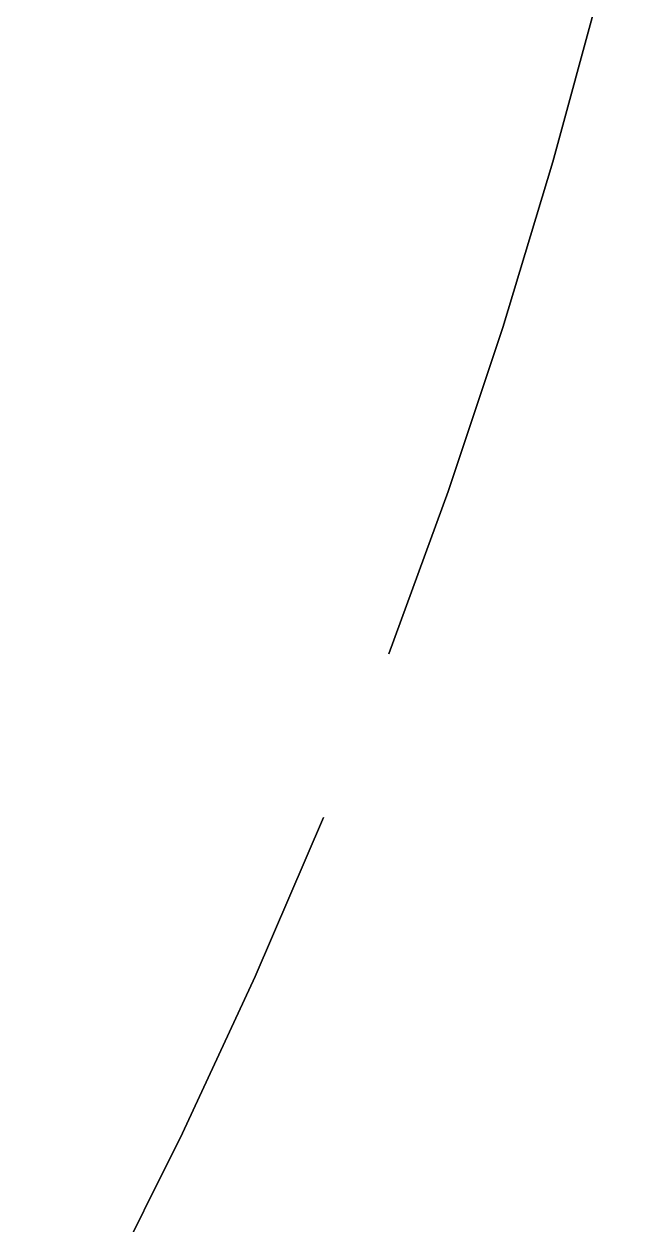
# Model space of a CAD drawing. Header units: metres. Extents: x -17.5 to 17.5, y -17.5 to 17.5.
# Drawn here: x 15.318 to 17.062, y -7.852 to -4.447 of the extents above; entities that cross this region are included whole.
import ezdxf

# ---------------------------------------------------------------- set-up
doc = ezdxf.new("R2010")
doc.units = ezdxf.units.M

msp = doc.modelspace()

# ---------------------------------------------------------------- meshes
at = {"layer": '10', "color": 1}
mesh = msp.add_polyface(dxfattribs=at)
corners = [(16.9469, -4.365, -20), (16.9469, -4.365, -19.5), (16.818, -4.8379, -19.5), (17.0625, -3.8886, -20), (16.9469, -4.365, -19), (16.818, -4.8379, -19), (17.0625, -3.8886, -19.5), (16.9469, -4.365, -18.5), (16.818, -4.8379, -18.5), (17.0625, -3.8886, -19), (16.9469, -4.365, -18), (16.818, -4.8379, -18), (17.0625, -3.8886, -18.5), (16.9469, -4.365, -17.5), (16.818, -4.8379, -17.5), (17.0625, -3.8886, -18), (16.9469, -4.365, -17), (16.818, -4.8379, -17), (17.0625, -3.8886, -17.5), (16.9469, -4.365, -16.5), (16.818, -4.8379, -16.5), (17.0625, -3.8886, -17), (16.9469, -4.365, -16), (16.818, -4.8379, -16), (17.0625, -3.8886, -16.5), (16.9469, -4.365, 16), (16.9469, -4.365, 16.5), (16.818, -4.8379, 16.5), (17.0625, -3.8886, 16), (16.9469, -4.365, 17), (16.818, -4.8379, 17), (17.0625, -3.8886, 16.5), (16.9469, -4.365, 17.5), (16.818, -4.8379, 17.5), (16.9469, -4.365, 18), (16.818, -4.8379, 18), (16.9469, -4.365, 18.5), (16.818, -4.8379, 18.5), (16.9469, -4.365, 19), (16.818, -4.8379, 19), (16.9469, -4.365, 19.5), (16.818, -4.8379, 19.5), (16.9469, -4.365, 20), (16.818, -4.8379, 20)]
mesh.append_faces([[corners[k] for k in face] for face in [(0, 1, 2), (0, 3, 1), (1, 4, 5), (1, 6, 4), (4, 7, 8), (4, 9, 7), (7, 10, 11), (7, 12, 10), (10, 13, 14), (10, 15, 13), (13, 16, 17), (13, 18, 16), (16, 19, 20), (16, 21, 19), (19, 22, 23), (19, 24, 22), (25, 26, 27), (25, 28, 26), (26, 29, 30), (27, 26, 30), (26, 31, 29), (29, 32, 33), (30, 29, 33), (32, 34, 35), (33, 32, 35), (34, 36, 37), (35, 34, 37), (36, 38, 39), (37, 36, 39), (38, 40, 41), (39, 38, 41), (40, 42, 43), (41, 40, 43)]], dxfattribs={"color": 1})
mesh = msp.add_polyface(dxfattribs=at)
corners = [(16.818, -4.8379, -20), (16.818, -4.8379, -19.5), (16.6759, -5.307, -19.5), (16.9469, -4.365, -20), (16.818, -4.8379, -19), (16.6759, -5.307, -19), (16.9469, -4.365, -19.5), (16.818, -4.8379, -18.5), (16.6759, -5.307, -18.5), (16.9469, -4.365, -19), (16.818, -4.8379, -18), (16.6759, -5.307, -18), (16.9469, -4.365, -18.5), (16.818, -4.8379, -17.5), (16.6759, -5.307, -17.5), (16.9469, -4.365, -18), (16.818, -4.8379, -17), (16.6759, -5.307, -17), (16.9469, -4.365, -17.5), (16.818, -4.8379, -16.5), (16.6759, -5.307, -16.5), (16.9469, -4.365, -17), (16.818, -4.8379, -16), (16.6759, -5.307, -16), (16.9469, -4.365, -16.5), (16.818, -4.8379, 16), (16.818, -4.8379, 16.5), (16.6759, -5.307, 16.5), (16.9469, -4.365, 16), (16.818, -4.8379, 17), (16.6759, -5.307, 17), (16.818, -4.8379, 17.5), (16.6759, -5.307, 17.5), (16.818, -4.8379, 18), (16.6759, -5.307, 18), (16.818, -4.8379, 18.5), (16.6759, -5.307, 18.5), (16.818, -4.8379, 19), (16.6759, -5.307, 19), (16.818, -4.8379, 19.5), (16.6759, -5.307, 19.5), (16.818, -4.8379, 20), (16.6759, -5.307, 20)]
mesh.append_faces([[corners[k] for k in face] for face in [(0, 1, 2), (0, 3, 1), (1, 4, 5), (1, 6, 4), (4, 7, 8), (4, 9, 7), (7, 10, 11), (7, 12, 10), (10, 13, 14), (10, 15, 13), (13, 16, 17), (13, 18, 16), (16, 19, 20), (16, 21, 19), (19, 22, 23), (19, 24, 22), (25, 26, 27), (25, 28, 26), (26, 29, 30), (27, 26, 30), (29, 31, 32), (30, 29, 32), (31, 33, 34), (32, 31, 34), (33, 35, 36), (34, 33, 36), (35, 37, 38), (36, 35, 38), (37, 39, 40), (38, 37, 40), (39, 41, 42), (40, 39, 42)]], dxfattribs={"color": 1})
mesh = msp.add_polyface(dxfattribs=at)
corners = [(16.5207, -5.7719, -20), (16.5207, -5.7719, -19.5), (16.3526, -6.2323, -19.5), (16.6759, -5.307, -20), (16.6759, -5.307, -19.5), (16.818, -4.8379, -20), (16.5207, -5.7719, -19), (16.3526, -6.2323, -19), (16.6759, -5.307, -19), (16.818, -4.8379, -19.5), (16.5207, -5.7719, -18.5), (16.3526, -6.2323, -18.5), (16.6759, -5.307, -18.5), (16.818, -4.8379, -19), (16.5207, -5.7719, -18), (16.3526, -6.2323, -18), (16.6759, -5.307, -18), (16.818, -4.8379, -18.5), (16.5207, -5.7719, -17.5), (16.3526, -6.2323, -17.5), (16.6759, -5.307, -17.5), (16.818, -4.8379, -18), (16.5207, -5.7719, -17), (16.3526, -6.2323, -17), (16.6759, -5.307, -17), (16.818, -4.8379, -17.5), (16.5207, -5.7719, -16.5), (16.3526, -6.2323, -16.5), (16.6759, -5.307, -16.5), (16.818, -4.8379, -17), (16.5207, -5.7719, -16), (16.3526, -6.2323, -16), (16.6759, -5.307, -16), (16.818, -4.8379, -16.5), (16.5207, -5.7719, 16), (16.5207, -5.7719, 16.5), (16.3526, -6.2323, 16.5), (16.6759, -5.307, 16), (16.6759, -5.307, 16.5), (16.818, -4.8379, 16), (16.5207, -5.7719, 17), (16.3526, -6.2323, 17), (16.6759, -5.307, 17), (16.5207, -5.7719, 17.5), (16.3526, -6.2323, 17.5), (16.6759, -5.307, 17.5), (16.5207, -5.7719, 18), (16.3526, -6.2323, 18), (16.6759, -5.307, 18), (16.5207, -5.7719, 18.5), (16.3526, -6.2323, 18.5), (16.6759, -5.307, 18.5), (16.5207, -5.7719, 19), (16.3526, -6.2323, 19), (16.6759, -5.307, 19), (16.5207, -5.7719, 19.5), (16.3526, -6.2323, 19.5), (16.6759, -5.307, 19.5), (16.5207, -5.7719, 20), (16.3526, -6.2323, 20), (16.6759, -5.307, 20)]
mesh.append_faces([[corners[k] for k in face] for face in [(0, 1, 2), (3, 4, 1), (0, 3, 1), (3, 5, 4), (1, 6, 7), (4, 8, 6), (1, 4, 6), (4, 9, 8), (6, 10, 11), (8, 12, 10), (6, 8, 10), (8, 13, 12), (10, 14, 15), (12, 16, 14), (10, 12, 14), (12, 17, 16), (14, 18, 19), (16, 20, 18), (14, 16, 18), (16, 21, 20), (18, 22, 23), (20, 24, 22), (18, 20, 22), (20, 25, 24), (22, 26, 27), (24, 28, 26), (22, 24, 26), (24, 29, 28), (26, 30, 31), (28, 32, 30), (26, 28, 30), (28, 33, 32), (34, 35, 36), (37, 38, 35), (34, 37, 35), (37, 39, 38), (35, 40, 41), (36, 35, 41), (38, 42, 40), (35, 38, 40), (40, 43, 44), (41, 40, 44), (42, 45, 43), (40, 42, 43), (43, 46, 47), (44, 43, 47), (45, 48, 46), (43, 45, 46), (46, 49, 50), (47, 46, 50), (48, 51, 49), (46, 48, 49), (49, 52, 53), (50, 49, 53), (51, 54, 52), (49, 51, 52), (52, 55, 56), (53, 52, 56), (54, 57, 55), (52, 54, 55), (55, 58, 59), (56, 55, 59), (57, 60, 58), (55, 57, 58)]], dxfattribs={"color": 1})
mesh = msp.add_polyface(dxfattribs=at)
corners = [(16.1679, -6.697, -20), (16.1679, -6.697, -19.5), (15.974, -7.1471, -19.5), (16.1679, -6.697, -19), (15.974, -7.1471, -19), (16.1679, -6.697, -18.5), (15.974, -7.1471, -18.5), (16.1679, -6.697, -18), (15.974, -7.1471, -18), (16.1679, -6.697, -17.5), (15.974, -7.1471, -17.5), (16.1679, -6.697, -17), (15.974, -7.1471, -17), (16.1679, -6.697, -16.5), (15.974, -7.1471, -16.5), (16.1679, -6.697, -16), (15.974, -7.1471, -16), (16.1679, -6.697, 16), (16.1679, -6.697, 16.5), (15.974, -7.1471, 16.5), (15.974, -7.1471, 16), (16.1679, -6.697, 17), (15.974, -7.1471, 17), (16.1679, -6.697, 17.5), (15.974, -7.1471, 17.5), (16.1679, -6.697, 18), (15.974, -7.1471, 18), (16.1679, -6.697, 18.5), (15.974, -7.1471, 18.5), (16.1679, -6.697, 19), (15.974, -7.1471, 19), (16.1679, -6.697, 19.5), (15.974, -7.1471, 19.5), (16.1679, -6.697, 20), (15.974, -7.1471, 20), (16.3526, -6.2323, -20), (16.5207, -5.7719, -20), (16.3526, -6.2323, -19.5), (16.5207, -5.7719, -19.5), (16.3526, -6.2323, -19), (16.5207, -5.7719, -19), (16.3526, -6.2323, -18.5), (16.5207, -5.7719, -18.5), (16.3526, -6.2323, -18), (16.5207, -5.7719, -18), (16.3526, -6.2323, -17.5), (16.5207, -5.7719, -17.5), (16.3526, -6.2323, -17), (16.5207, -5.7719, -17), (16.3526, -6.2323, -16.5), (16.5207, -5.7719, -16.5), (16.3526, -6.2323, -16), (16.3526, -6.2323, 16), (16.5207, -5.7719, 16), (16.3526, -6.2323, 16.5)]
mesh.append_faces([[corners[k] for k in face] for face in [(0, 1, 2), (1, 3, 4), (3, 5, 6), (5, 7, 8), (7, 9, 10), (9, 11, 12), (11, 13, 14), (13, 15, 16), (17, 18, 19), (20, 17, 19), (18, 21, 22), (19, 18, 22), (21, 23, 24), (22, 21, 24), (23, 25, 26), (24, 23, 26), (25, 27, 28), (26, 25, 28), (27, 29, 30), (28, 27, 30), (29, 31, 32), (30, 29, 32), (31, 33, 34), (32, 31, 34), (35, 36, 37), (37, 38, 39), (39, 40, 41), (41, 42, 43), (43, 44, 45), (45, 46, 47), (47, 48, 49), (49, 50, 51), (52, 53, 54)]], dxfattribs={"color": 1})
mesh = msp.add_polyface(dxfattribs=at)
corners = [(15.974, -7.1471, -20), (15.974, -7.1471, -19.5), (15.7676, -7.5917, -19.5), (16.1679, -6.697, -20), (15.974, -7.1471, -19), (15.7676, -7.5917, -19), (16.1679, -6.697, -19.5), (15.974, -7.1471, -18.5), (15.7676, -7.5917, -18.5), (16.1679, -6.697, -19), (15.974, -7.1471, -18), (15.7676, -7.5917, -18), (16.1679, -6.697, -18.5), (15.974, -7.1471, -17.5), (15.7676, -7.5917, -17.5), (16.1679, -6.697, -18), (15.974, -7.1471, -17), (15.7676, -7.5917, -17), (16.1679, -6.697, -17.5), (15.974, -7.1471, -16.5), (15.7676, -7.5917, -16.5), (16.1679, -6.697, -17), (15.974, -7.1471, -16), (15.7676, -7.5917, -16), (16.1679, -6.697, -16.5), (15.974, -7.1471, 16), (15.974, -7.1471, 16.5), (15.7676, -7.5917, 16.5), (15.7676, -7.5917, 16), (15.974, -7.1471, 17), (15.7676, -7.5917, 17), (15.974, -7.1471, 17.5), (15.7676, -7.5917, 17.5), (15.974, -7.1471, 18), (15.7676, -7.5917, 18), (15.974, -7.1471, 18.5), (15.7676, -7.5917, 18.5), (15.974, -7.1471, 19), (15.7676, -7.5917, 19), (15.974, -7.1471, 19.5), (15.7676, -7.5917, 19.5), (15.974, -7.1471, 20), (15.7676, -7.5917, 20)]
mesh.append_faces([[corners[k] for k in face] for face in [(0, 1, 2), (0, 3, 1), (1, 4, 5), (1, 6, 4), (4, 7, 8), (4, 9, 7), (7, 10, 11), (7, 12, 10), (10, 13, 14), (10, 15, 13), (13, 16, 17), (13, 18, 16), (16, 19, 20), (16, 21, 19), (19, 22, 23), (19, 24, 22), (25, 26, 27), (28, 25, 27), (26, 29, 30), (27, 26, 30), (29, 31, 32), (30, 29, 32), (31, 33, 34), (32, 31, 34), (33, 35, 36), (34, 33, 36), (35, 37, 38), (36, 35, 38), (37, 39, 40), (38, 37, 40), (39, 41, 42), (40, 39, 42)]], dxfattribs={"color": 1})
mesh = msp.add_polyface(dxfattribs=at)
corners = [(15.5488, -8.0303, -20), (15.5488, -8.0303, -19.5), (15.3178, -8.4626, -19.5), (15.7676, -7.5917, -20), (15.7676, -7.5917, -19.5), (15.974, -7.1471, -20), (15.5488, -8.0303, -19), (15.3178, -8.4626, -19), (15.7676, -7.5917, -19), (15.974, -7.1471, -19.5), (15.5488, -8.0303, -18.5), (15.3178, -8.4626, -18.5), (15.7676, -7.5917, -18.5), (15.974, -7.1471, -19), (15.5488, -8.0303, -18), (15.3178, -8.4626, -18), (15.7676, -7.5917, -18), (15.974, -7.1471, -18.5), (15.5488, -8.0303, -17.5), (15.3178, -8.4626, -17.5), (15.7676, -7.5917, -17.5), (15.974, -7.1471, -18), (15.5488, -8.0303, -17), (15.3178, -8.4626, -17), (15.7676, -7.5917, -17), (15.974, -7.1471, -17.5), (15.5488, -8.0303, -16.5), (15.3178, -8.4626, -16.5), (15.7676, -7.5917, -16.5), (15.974, -7.1471, -17), (15.5488, -8.0303, -16), (15.3178, -8.4626, -16), (15.7676, -7.5917, -16), (15.974, -7.1471, -16.5), (15.5488, -8.0303, 16), (15.5488, -8.0303, 16.5), (15.3178, -8.4626, 16.5), (15.3178, -8.4626, 16), (15.7676, -7.5917, 16), (15.7676, -7.5917, 16.5), (15.5488, -8.0303, 17), (15.3178, -8.4626, 17), (15.7676, -7.5917, 17), (15.5488, -8.0303, 17.5), (15.3178, -8.4626, 17.5), (15.7676, -7.5917, 17.5), (15.5488, -8.0303, 18), (15.3178, -8.4626, 18), (15.7676, -7.5917, 18), (15.5488, -8.0303, 18.5), (15.3178, -8.4626, 18.5), (15.7676, -7.5917, 18.5), (15.5488, -8.0303, 19), (15.3178, -8.4626, 19), (15.7676, -7.5917, 19), (15.5488, -8.0303, 19.5), (15.3178, -8.4626, 19.5), (15.7676, -7.5917, 19.5), (15.5488, -8.0303, 20), (15.3178, -8.4626, 20), (15.7676, -7.5917, 20)]
mesh.append_faces([[corners[k] for k in face] for face in [(0, 1, 2), (3, 4, 1), (0, 3, 1), (3, 5, 4), (1, 6, 7), (4, 8, 6), (1, 4, 6), (4, 9, 8), (6, 10, 11), (8, 12, 10), (6, 8, 10), (8, 13, 12), (10, 14, 15), (12, 16, 14), (10, 12, 14), (12, 17, 16), (14, 18, 19), (16, 20, 18), (14, 16, 18), (16, 21, 20), (18, 22, 23), (20, 24, 22), (18, 20, 22), (20, 25, 24), (22, 26, 27), (24, 28, 26), (22, 24, 26), (24, 29, 28), (26, 30, 31), (28, 32, 30), (26, 28, 30), (28, 33, 32), (34, 35, 36), (37, 34, 36), (38, 39, 35), (34, 38, 35), (35, 40, 41), (36, 35, 41), (39, 42, 40), (35, 39, 40), (40, 43, 44), (41, 40, 44), (42, 45, 43), (40, 42, 43), (43, 46, 47), (44, 43, 47), (45, 48, 46), (43, 45, 46), (46, 49, 50), (47, 46, 50), (48, 51, 49), (46, 48, 49), (49, 52, 53), (50, 49, 53), (51, 54, 52), (49, 51, 52), (52, 55, 56), (53, 52, 56), (54, 57, 55), (52, 54, 55), (55, 58, 59), (56, 55, 59), (57, 60, 58), (55, 57, 58)]], dxfattribs={"color": 1})

doc.saveas('drawing.dxf')
